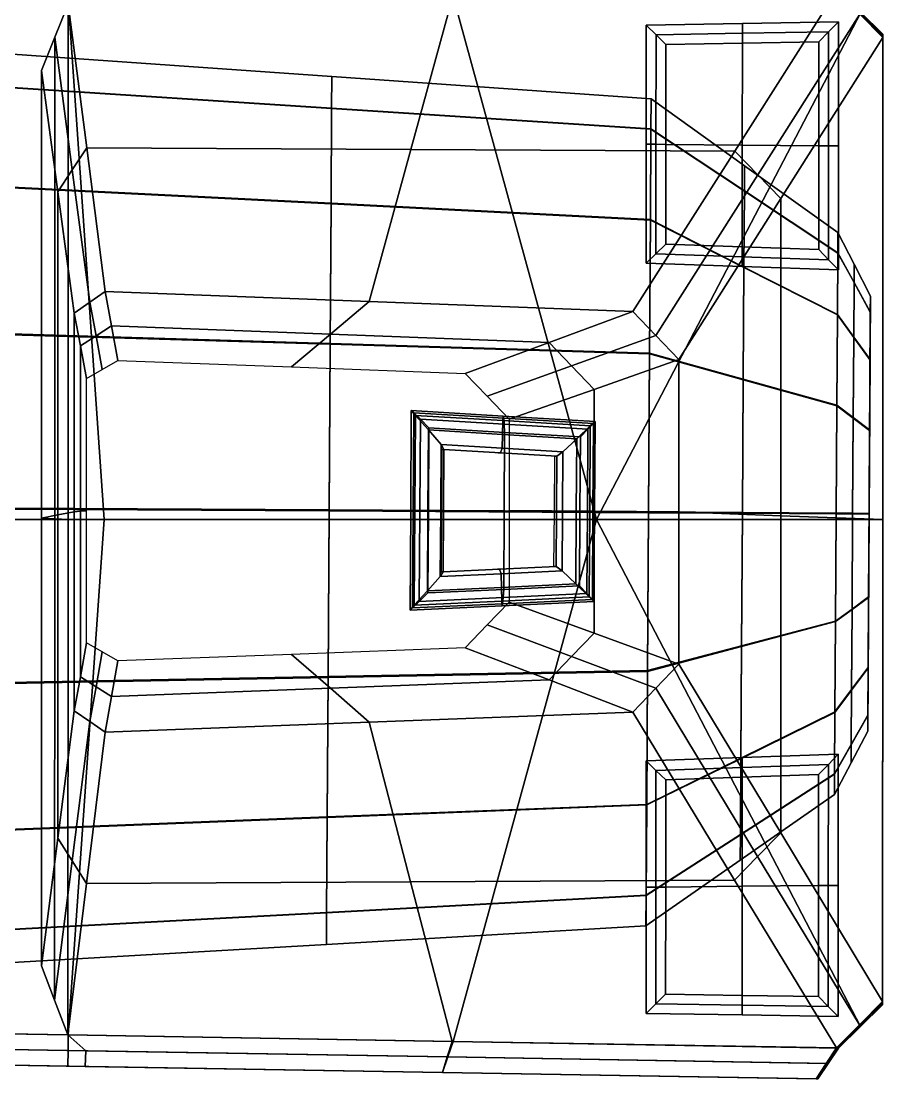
# Model space of a CAD drawing. Extents: x -0.302 to 0.255, y -0.468 to 0.472.
# Drawn here: x -0.0217 to 0.2547, y -0.1819 to 0.1575 of the extents above; entities that cross this region are included whole.
import ezdxf

# ---------------------------------------------------------------- set-up
doc = ezdxf.new("R2010")
doc.units = 0

msp = doc.modelspace()

# ---------------------------------------------------------------- linework, layer by layer
for points in [[(0.10324, 0.11627, 0.15676), (0.20718, 0.11571, 0.15676), (0.23988, 0.16715, 0.12837), (0.11661, 0.16505, 0.12837)], [(0.16283, -0.00242, 0.02229), (0.11698, 0.16506, 0.02229), (0.24063, 0.16717, 0.02229), (0.24766, 0.16025, 0.02229)], [(0.21458, 0.10812, 0.15676), (0.24729, 0.15968, 0.12837), (0.23988, 0.16715, 0.12837), (0.20718, 0.11571, 0.15676)], [(-0.12976, -0.00243, 0.02229), (-0.12971, 0.16085, 0.02229), (-0.00652, 0.16295, 0.02229), (0.00491, -0.00243, 0.02229)], [(-0.10594, -0.00243, 0.11357), (-0.00671, -0.00243, 0.12837), (-0.00667, 0.16295, 0.12837), (-0.10589, 0.16125, 0.11357)], [(-0.01097, -0.00219, 0.13241), (-0.01093, 0.15231, 0.13241), (-0.00667, 0.16295, 0.12837), (-0.00671, -0.00243, 0.12837)], [(-0.00533, 0.10978, 0.15905), (-0.0007, 0.11682, 0.15676), (-0.00667, 0.16295, 0.12837), (-0.01093, 0.15231, 0.13241)], [(0.10324, 0.11627, 0.15676), (0.11661, 0.16505, 0.12837), (-0.00667, 0.16295, 0.12837), (-0.0007, 0.11682, 0.15676)], [(0.16283, -0.00242, 0.02229), (0.00491, -0.00243, 0.02229), (-0.00652, 0.16295, 0.02229), (0.11698, 0.16506, 0.02229)], [(0.16283, -0.00242, 0.02229), (0.24766, 0.16025, 0.02229), (0.2547, 0.15333, 0.02229), (0.25464, -0.00242, 0.02229)], [(0.21458, 0.10812, 0.15676), (0.22198, 0.10054, 0.15676), (0.2547, 0.15221, 0.12837), (0.24729, 0.15968, 0.12837)], [(0.24748, 0.15997, 0.07533), (0.24729, 0.15968, 0.12837), (0.2547, 0.15221, 0.12837), (0.2547, 0.15277, 0.07533)], [(0.24748, 0.15997, 0.07533), (0.2547, 0.15277, 0.07533), (0.2547, 0.15333, 0.02229), (0.24766, 0.16025, 0.02229)], [(0.17877, 0.11799, 0.01452), (0.17877, 0.11799, 0.02275), (0.1788, 0.15619, 0.02275), (0.1788, 0.15619, 0.01452)], [(0.17877, 0.11799, 0.01452), (0.1788, 0.15619, 0.01452), (0.1788, 0.15619, 0.0063), (0.17877, 0.11799, 0.0063)], [(0.18192, 0.11796, 0.00315), (0.17877, 0.11799, 0.0063), (0.1788, 0.15619, 0.0063), (0.18194, 0.15309, 0.00315)], [(0.20962, 0.15671, 0.01452), (0.1788, 0.15619, 0.01452), (0.1788, 0.15619, 0.02275), (0.20962, 0.15671, 0.02275)], [(0.20962, 0.15671, 0.01452), (0.20962, 0.15671, 0.0063), (0.1788, 0.15619, 0.0063), (0.1788, 0.15619, 0.01452)], [(0.20962, 0.15356, 0.00315), (0.18194, 0.15309, 0.00315), (0.1788, 0.15619, 0.0063), (0.20962, 0.15671, 0.0063)], [(0.20962, 0.15671, 0.01452), (0.20962, 0.15671, 0.02275), (0.24045, 0.15723, 0.02275), (0.24045, 0.15723, 0.01452)], [(0.20962, 0.15671, 0.01452), (0.24045, 0.15723, 0.01452), (0.24045, 0.15723, 0.0063), (0.20962, 0.15671, 0.0063)], [(0.20962, 0.15356, 0.00315), (0.20962, 0.15671, 0.0063), (0.24045, 0.15723, 0.0063), (0.2373, 0.15403, 0.00315)], [(0.23729, 0.11747, 0.00315), (0.2373, 0.15403, 0.00315), (0.24045, 0.15723, 0.0063), (0.24044, 0.11744, 0.0063)], [(0.24044, 0.11744, 0.01452), (0.24045, 0.15723, 0.01452), (0.24045, 0.15723, 0.02275), (0.24044, 0.11744, 0.02275)], [(0.24044, 0.11744, 0.01452), (0.24044, 0.11744, 0.0063), (0.24045, 0.15723, 0.0063), (0.24045, 0.15723, 0.01452)], [(0.18192, 0.11796, 0.00315), (0.18194, 0.15309, 0.00315), (0.18509, 0.14999, 0), (0.18507, 0.11793, 0)], [(0.20962, 0.15356, 0.00315), (0.20962, 0.15041, 0), (0.18509, 0.14999, 0), (0.18194, 0.15309, 0.00315)], [(0.20962, 0.15356, 0.00315), (0.2373, 0.15403, 0.00315), (0.23415, 0.15082, 0), (0.20962, 0.15041, 0)], [(0.23729, 0.11747, 0.00315), (0.23414, 0.1175, 0), (0.23415, 0.15082, 0), (0.2373, 0.15403, 0.00315)], [(0.25464, -0.00242, 0.07533), (0.25464, -0.00242, 0.02229), (0.2547, 0.15333, 0.02229), (0.2547, 0.15277, 0.07533)], [(0.25464, -0.00242, 0.07533), (0.2547, 0.15277, 0.07533), (0.2547, 0.15221, 0.12837), (0.25464, -0.00241, 0.12837)], [(-0.01097, -0.00219, 0.13241), (-0.01522, -0.00195, 0.13644), (-0.01519, 0.14167, 0.13644), (-0.01093, 0.15231, 0.13241)], [(-0.00533, 0.10978, 0.15905), (-0.01093, 0.15231, 0.13241), (-0.01519, 0.14167, 0.13644), (-0.00995, 0.10274, 0.16134)], [(0.2096, 0.11772, 0), (0.18507, 0.11793, 0), (0.18509, 0.14999, 0), (0.20962, 0.15041, 0)], [(0.2096, 0.11772, 0), (0.20962, 0.15041, 0), (0.23415, 0.15082, 0), (0.23414, 0.1175, 0)], [(0.22195, -0.00121, 0.15676), (0.25464, -0.00241, 0.12837), (0.2547, 0.15221, 0.12837), (0.22198, 0.10054, 0.15676)], [(0.07793, 0.13968, 0.70363), (0.07787, 0.12943, 0.6502), (-0.02455, 0.13609, 0.64768), (-0.02449, 0.14683, 0.70363)], [(0.07793, 0.13968, 0.70363), (-0.02449, 0.14683, 0.70363), (-0.02455, 0.13621, 0.75959), (0.07787, 0.12954, 0.75708)], [(-0.00997, -0.00097, 0.16134), (-0.00995, 0.10274, 0.16134), (-0.01519, 0.14167, 0.13644), (-0.01522, -0.00195, 0.13644)], [(0.07793, 0.13968, 0.70363), (0.07787, 0.12954, 0.75708), (0.18029, 0.12287, 0.75457), (0.18035, 0.13253, 0.70364)], [(0.07793, 0.13968, 0.70363), (0.18035, 0.13253, 0.70364), (0.18029, 0.12276, 0.65273), (0.07787, 0.12943, 0.6502)], [(0.07768, 0.09901, 0.80211), (0.07787, 0.12954, 0.75708), (-0.02455, 0.13621, 0.75959), (-0.02475, 0.10424, 0.80674)], [(0.07768, 0.0988, 0.60524), (-0.02475, 0.10402, 0.6006), (-0.02455, 0.13609, 0.64768), (0.07787, 0.12943, 0.6502)], [(0.21032, 0.11109, 0.70366), (0.21027, 0.10289, 0.6609), (0.18029, 0.12276, 0.65273), (0.18035, 0.13253, 0.70364)], [(0.21032, 0.11109, 0.70366), (0.18035, 0.13253, 0.70364), (0.18029, 0.12287, 0.75457), (0.21027, 0.10298, 0.74644)], [(0.07768, 0.09901, 0.80211), (0.18011, 0.09377, 0.79748), (0.18029, 0.12287, 0.75457), (0.07787, 0.12954, 0.75708)], [(0.07768, 0.0988, 0.60524), (0.07787, 0.12943, 0.6502), (0.18029, 0.12276, 0.65273), (0.18011, 0.09357, 0.60988)], [(0.21012, 0.07855, 0.78247), (0.21027, 0.10298, 0.74644), (0.18029, 0.12287, 0.75457), (0.18011, 0.09377, 0.79748)], [(0.21012, 0.07838, 0.62492), (0.18011, 0.09357, 0.60988), (0.18029, 0.12276, 0.65273), (0.21027, 0.10289, 0.6609)], [(-0.00533, 0.10978, 0.15905), (0.00027, 0.06725, 0.18569), (0.00526, 0.0707, 0.18514), (-0.0007, 0.11682, 0.15676)], [(0.10324, 0.11627, 0.15676), (-0.0007, 0.11682, 0.15676), (0.00526, 0.0707, 0.18514), (0.08987, 0.06748, 0.18514)], [(0.10324, 0.11627, 0.15676), (0.08987, 0.06748, 0.18514), (0.17448, 0.06427, 0.18514), (0.20718, 0.11571, 0.15676)], [(0.21458, 0.10812, 0.15676), (0.20718, 0.11571, 0.15676), (0.17448, 0.06427, 0.18514), (0.18187, 0.05656, 0.18514)], [(0.17877, 0.11799, 0.01452), (0.17874, 0.07979, 0.01452), (0.17874, 0.07979, 0.02275), (0.17877, 0.11799, 0.02275)], [(0.17877, 0.11799, 0.01452), (0.17877, 0.11799, 0.0063), (0.17874, 0.07979, 0.0063), (0.17874, 0.07979, 0.01452)], [(0.18192, 0.11796, 0.00315), (0.18189, 0.08283, 0.00315), (0.17874, 0.07979, 0.0063), (0.17877, 0.11799, 0.0063)], [(0.18192, 0.11796, 0.00315), (0.18507, 0.11793, 0), (0.18504, 0.08587, 0), (0.18189, 0.08283, 0.00315)], [(0.2096, 0.11772, 0), (0.20958, 0.08503, 0), (0.18504, 0.08587, 0), (0.18507, 0.11793, 0)], [(0.2096, 0.11772, 0), (0.23414, 0.1175, 0), (0.23412, 0.08418, 0), (0.20958, 0.08503, 0)], [(0.23729, 0.11747, 0.00315), (0.23727, 0.08092, 0.00315), (0.23412, 0.08418, 0), (0.23414, 0.1175, 0)], [(0.23729, 0.11747, 0.00315), (0.24044, 0.11744, 0.0063), (0.24042, 0.07766, 0.0063), (0.23727, 0.08092, 0.00315)], [(0.24044, 0.11744, 0.01452), (0.24044, 0.11744, 0.02275), (0.24042, 0.07766, 0.02275), (0.24042, 0.07766, 0.01452)], [(0.24044, 0.11744, 0.01452), (0.24042, 0.07766, 0.01452), (0.24042, 0.07766, 0.0063), (0.24044, 0.11744, 0.0063)], [(-0.00533, 0.10978, 0.15905), (-0.00995, 0.10274, 0.16134), (-0.00472, 0.0638, 0.18624), (0.00027, 0.06725, 0.18569)], [(0.21032, 0.11109, 0.70366), (0.21027, 0.10298, 0.74644), (0.24025, 0.0831, 0.7383), (0.24029, 0.08966, 0.70368)], [(0.21032, 0.11109, 0.70366), (0.24029, 0.08966, 0.70368), (0.24025, 0.08302, 0.66908), (0.21027, 0.10289, 0.6609)], [(0.21458, 0.10812, 0.15676), (0.18187, 0.05656, 0.18514), (0.18927, 0.04886, 0.18514), (0.22198, 0.10054, 0.15676)], [(0.07768, 0.0988, 0.60524), (0.0774, 0.05377, 0.57471), (-0.02505, 0.05687, 0.56863), (-0.02475, 0.10402, 0.6006)], [(0.07768, 0.09901, 0.80211), (-0.02475, 0.10424, 0.80674), (-0.02504, 0.05716, 0.83882), (0.0774, 0.05405, 0.83274)], [(-0.00997, -0.00097, 0.16134), (-0.00472, 0.00001, 0.18624), (-0.00472, 0.0638, 0.18624), (-0.00995, 0.10274, 0.16134)], [(0.21012, 0.07855, 0.78247), (0.24012, 0.06332, 0.76747), (0.24025, 0.0831, 0.7383), (0.21027, 0.10298, 0.74644)], [(0.21012, 0.07838, 0.62492), (0.21027, 0.10289, 0.6609), (0.24025, 0.08302, 0.66908), (0.24012, 0.06319, 0.63996)], [(0.07768, 0.09901, 0.80211), (0.0774, 0.05405, 0.83274), (0.17985, 0.05093, 0.82666), (0.18011, 0.09377, 0.79748)], [(0.07768, 0.0988, 0.60524), (0.18011, 0.09357, 0.60988), (0.17984, 0.05067, 0.58079), (0.0774, 0.05377, 0.57471)], [(0.22195, -0.00121, 0.15676), (0.22198, 0.10054, 0.15676), (0.18927, 0.04886, 0.18514), (0.18927, 0, 0.18514)], [(0.21012, 0.07838, 0.62492), (0.20989, 0.04235, 0.60049), (0.17984, 0.05067, 0.58079), (0.18011, 0.09357, 0.60988)], [(0.21012, 0.07855, 0.78247), (0.18011, 0.09377, 0.79748), (0.17985, 0.05093, 0.82666), (0.20989, 0.04257, 0.80698)], [(0.2455, 0.07945, 0.7037), (0.24546, 0.07356, 0.673), (0.24025, 0.08302, 0.66908), (0.24029, 0.08966, 0.70368)], [(0.2455, 0.07945, 0.7037), (0.24029, 0.08966, 0.70368), (0.24025, 0.0831, 0.7383), (0.24546, 0.07363, 0.73441)], [(0.20958, 0.08187, 0.00315), (0.18189, 0.08283, 0.00315), (0.18504, 0.08587, 0), (0.20958, 0.08503, 0)], [(0.20958, 0.08187, 0.00315), (0.20958, 0.08503, 0), (0.23412, 0.08418, 0), (0.23727, 0.08092, 0.00315)], [(0.20958, 0.08187, 0.00315), (0.20958, 0.07872, 0.0063), (0.17874, 0.07979, 0.0063), (0.18189, 0.08283, 0.00315)], [(0.20958, 0.08187, 0.00315), (0.23727, 0.08092, 0.00315), (0.24042, 0.07766, 0.0063), (0.20958, 0.07872, 0.0063)], [(0.24535, 0.05609, 0.76028), (0.24546, 0.07363, 0.73441), (0.24025, 0.0831, 0.7383), (0.24012, 0.06332, 0.76747)], [(0.24535, 0.05596, 0.64716), (0.24012, 0.06319, 0.63996), (0.24025, 0.08302, 0.66908), (0.24546, 0.07356, 0.673)], [(0.20958, 0.07872, 0.01452), (0.20958, 0.07872, 0.02275), (0.17874, 0.07979, 0.02275), (0.17874, 0.07979, 0.01452)], [(0.20958, 0.07872, 0.01452), (0.17874, 0.07979, 0.01452), (0.17874, 0.07979, 0.0063), (0.20958, 0.07872, 0.0063)], [(0.20958, 0.07872, 0.01452), (0.24042, 0.07766, 0.01452), (0.24042, 0.07766, 0.02275), (0.20958, 0.07872, 0.02275)], [(0.20958, 0.07872, 0.01452), (0.20958, 0.07872, 0.0063), (0.24042, 0.07766, 0.0063), (0.24042, 0.07766, 0.01452)], [(0.21012, 0.07855, 0.78247), (0.20989, 0.04257, 0.80698), (0.23994, 0.0342, 0.7873), (0.24012, 0.06332, 0.76747)], [(0.21012, 0.07838, 0.62492), (0.24012, 0.06319, 0.63996), (0.23994, 0.03402, 0.62018), (0.20989, 0.04235, 0.60049)], [(0.2455, 0.07945, 0.7037), (0.24546, 0.07363, 0.73441), (0.25068, 0.06416, 0.73051), (0.25071, 0.06924, 0.70371)], [(0.2455, 0.07945, 0.7037), (0.25071, 0.06924, 0.70371), (0.25068, 0.0641, 0.67692), (0.24546, 0.07356, 0.673)], [(0.24535, 0.05609, 0.76028), (0.25058, 0.04885, 0.75309), (0.25068, 0.06416, 0.73051), (0.24546, 0.07363, 0.73441)], [(0.24535, 0.05596, 0.64716), (0.24546, 0.07356, 0.673), (0.25068, 0.0641, 0.67692), (0.25058, 0.04874, 0.65437)], [(0.00228, 0.05649, 0.3903), (0.00729, 0.05966, 0.39154), (0.00526, 0.0707, 0.18514), (0.00027, 0.06725, 0.18569)], [(0.07745, 0.057, 0.39339), (0.08987, 0.06748, 0.18514), (0.00526, 0.0707, 0.18514), (0.00729, 0.05966, 0.39154)], [(0.25049, 0.0343, 0.66884), (0.25071, 0.06924, 0.70371), (0.25068, 0.06416, 0.73051), (0.25039, 0.01836, 0.68481)], [(0.25049, 0.0343, 0.66884), (0.25058, 0.04874, 0.65437), (0.25068, 0.0641, 0.67692), (0.25071, 0.06924, 0.70371)], [(0.00228, 0.05649, 0.3903), (0.00027, 0.06725, 0.18569), (-0.00472, 0.0638, 0.18624), (-0.00273, 0.05332, 0.38907)], [(0.07745, 0.057, 0.39339), (0.14761, 0.05435, 0.39524), (0.17448, 0.06427, 0.18514), (0.08987, 0.06748, 0.18514)], [(-0.00273, 0.00021, 0.3891), (-0.00273, 0.05332, 0.38907), (-0.00472, 0.0638, 0.18624), (-0.00472, 0.00001, 0.18624)], [(0.15482, 0.04683, 0.39548), (0.18187, 0.05656, 0.18514), (0.17448, 0.06427, 0.18514), (0.14761, 0.05435, 0.39524)], [(0.24535, 0.05609, 0.76028), (0.24012, 0.06332, 0.76747), (0.23994, 0.0342, 0.7873), (0.24519, 0.03025, 0.77787)], [(0.24535, 0.05596, 0.64716), (0.24519, 0.03009, 0.62962), (0.23994, 0.03402, 0.62018), (0.24012, 0.06319, 0.63996)], [(0.25028, -0.00056, 0.70378), (0.25039, 0.01836, 0.68481), (0.25068, 0.06416, 0.73051), (0.25058, 0.04885, 0.75309)], [(0.00228, 0.05649, 0.3903), (0.00429, 0.04573, 0.59492), (0.00932, 0.04862, 0.59793), (0.00729, 0.05966, 0.39154)], [(0.07745, 0.057, 0.39339), (0.00729, 0.05966, 0.39154), (0.00932, 0.04862, 0.59793), (0.06503, 0.04652, 0.60164)], [(0.07707, 0.00062, 0.84299), (0.0774, 0.05405, 0.83274), (-0.02504, 0.05716, 0.83882), (-0.02539, 0.00122, 0.84955)], [(0.07707, 0.00032, 0.56457), (-0.02539, 0.00091, 0.55801), (-0.02505, 0.05687, 0.56863), (0.0774, 0.05377, 0.57471)], [(0.00228, 0.05649, 0.3903), (-0.00273, 0.05332, 0.38907), (-0.00074, 0.04284, 0.59191), (0.00429, 0.04573, 0.59492)], [(0.07745, 0.057, 0.39339), (0.06503, 0.04652, 0.60164), (0.12074, 0.04442, 0.60534), (0.14761, 0.05435, 0.39524)], [(0.15482, 0.04683, 0.39548), (0.14761, 0.05435, 0.39524), (0.12074, 0.04442, 0.60534), (0.12778, 0.03709, 0.60582)], [(0.15482, 0.04683, 0.39548), (0.16204, 0.03931, 0.39572), (0.18927, 0.04886, 0.18514), (0.18187, 0.05656, 0.18514)], [(0.24535, 0.05609, 0.76028), (0.24519, 0.03025, 0.77787), (0.25044, 0.0263, 0.76844), (0.25058, 0.04885, 0.75309)], [(0.24535, 0.05596, 0.64716), (0.25058, 0.04874, 0.65437), (0.25044, 0.02616, 0.63906), (0.24519, 0.03009, 0.62962)], [(-0.00273, 0.00021, 0.3891), (-0.00074, 0.0004, 0.59195), (-0.00074, 0.04284, 0.59191), (-0.00273, 0.05332, 0.38907)], [(0.07707, 0.00062, 0.84299), (0.17953, 0.00002, 0.83643), (0.17985, 0.05093, 0.82666), (0.0774, 0.05405, 0.83274)], [(0.07707, 0.00032, 0.56457), (0.0774, 0.05377, 0.57471), (0.17984, 0.05067, 0.58079), (0.17953, -0.00027, 0.57113)], [(0.20963, -0.00019, 0.81519), (0.20989, 0.04257, 0.80698), (0.17985, 0.05093, 0.82666), (0.17953, 0.00002, 0.83643)], [(0.16204, 0.00021, 0.39573), (0.18927, 0, 0.18514), (0.18927, 0.04886, 0.18514), (0.16204, 0.03931, 0.39572)], [(0.20963, -0.00043, 0.59238), (0.17953, -0.00027, 0.57113), (0.17984, 0.05067, 0.58079), (0.20989, 0.04235, 0.60049)], [(0.25028, -0.00056, 0.70378), (0.25058, 0.04885, 0.75309), (0.25044, 0.0263, 0.76844), (0.25016, -0.01949, 0.72275)], [(0.25049, 0.0343, 0.66884), (0.25028, -0.00064, 0.63398), (0.25044, 0.02616, 0.63906), (0.25058, 0.04874, 0.65437)], [(0.15482, 0.04683, 0.39548), (0.12778, 0.03709, 0.60582), (0.13481, 0.02976, 0.60629), (0.16204, 0.03931, 0.39572)], [(0.20963, -0.00019, 0.81519), (0.23973, -0.0004, 0.79394), (0.23994, 0.0342, 0.7873), (0.20989, 0.04257, 0.80698)], [(0.20963, -0.00043, 0.59238), (0.20989, 0.04235, 0.60049), (0.23994, 0.03402, 0.62018), (0.23973, -0.00059, 0.61362)], [(0.16204, 0.00021, 0.39573), (0.16204, 0.03931, 0.39572), (0.13481, 0.02976, 0.60629), (0.13481, 0.00041, 0.60633)], [(0.245, -0.00044, 0.78376), (0.24519, 0.03025, 0.77787), (0.23994, 0.0342, 0.7873), (0.23973, -0.0004, 0.79394)], [(0.245, -0.00062, 0.6238), (0.23973, -0.00059, 0.61362), (0.23994, 0.03402, 0.62018), (0.24519, 0.03009, 0.62962)], [(0.25049, 0.0343, 0.66884), (0.25039, 0.01836, 0.68481), (0.25011, -0.02743, 0.63912), (0.25028, -0.00064, 0.63398)], [(0.10322, 0.00051, 0.85416), (0.10403, 0.00051, 0.8565), (0.10422, 0.03183, 0.85647), (0.10342, 0.03252, 0.85413)], [(0.10322, 0.00051, 0.85416), (0.10342, 0.03252, 0.85413), (0.10472, 0.03096, 0.8523), (0.10453, 0.0005, 0.85233)], [(0.1329, 0.03075, 0.85217), (0.13278, 0.02928, 0.85044), (0.10472, 0.03096, 0.8523), (0.10342, 0.03252, 0.85413)], [(0.1329, 0.03075, 0.85217), (0.10342, 0.03252, 0.85413), (0.10422, 0.03183, 0.85647), (0.13306, 0.0301, 0.85455)], [(0.10615, 0.0005, 0.8589), (0.10633, 0.02975, 0.85887), (0.10422, 0.03183, 0.85647), (0.10403, 0.00051, 0.8565)], [(0.13321, 0.02814, 0.85708), (0.13306, 0.0301, 0.85455), (0.10422, 0.03183, 0.85647), (0.10633, 0.02975, 0.85887)], [(0.10876, 0.00048, 0.85147), (0.10453, 0.0005, 0.85233), (0.10472, 0.03096, 0.8523), (0.10892, 0.0263, 0.85145)], [(0.13271, 0.02487, 0.84986), (0.10892, 0.0263, 0.85145), (0.10472, 0.03096, 0.8523), (0.13278, 0.02928, 0.85044)], [(0.1329, 0.03075, 0.85217), (0.16238, 0.02898, 0.85021), (0.16084, 0.02759, 0.84857), (0.13278, 0.02928, 0.85044)], [(0.1329, 0.03075, 0.85217), (0.13306, 0.0301, 0.85455), (0.16189, 0.02836, 0.85264), (0.16238, 0.02898, 0.85021)], [(0.10615, 0.0005, 0.8589), (0.10893, 0.00048, 0.86133), (0.10909, 0.02698, 0.86131), (0.10633, 0.02975, 0.85887)], [(0.13321, 0.02814, 0.85708), (0.10633, 0.02975, 0.85887), (0.10909, 0.02698, 0.86131), (0.13337, 0.02553, 0.85969)], [(0.13271, 0.02487, 0.84986), (0.13278, 0.02928, 0.85044), (0.16084, 0.02759, 0.84857), (0.1565, 0.02344, 0.84828)], [(0.13321, 0.02814, 0.85708), (0.16009, 0.02652, 0.8553), (0.16189, 0.02836, 0.85264), (0.13306, 0.0301, 0.85455)], [(0.13321, 0.02814, 0.85708), (0.13337, 0.02553, 0.85969), (0.15765, 0.02407, 0.85808), (0.16009, 0.02652, 0.8553)], [(0.15636, 0.00018, 0.84831), (0.1565, 0.02344, 0.84828), (0.16084, 0.02759, 0.84857), (0.16067, 0.00015, 0.8486)], [(0.15993, 0.00016, 0.85533), (0.16171, 0.00015, 0.85267), (0.16189, 0.02836, 0.85264), (0.16009, 0.02652, 0.8553)], [(0.16221, 0.00014, 0.85024), (0.16067, 0.00015, 0.8486), (0.16084, 0.02759, 0.84857), (0.16238, 0.02898, 0.85021)], [(0.16221, 0.00014, 0.85024), (0.16238, 0.02898, 0.85021), (0.16189, 0.02836, 0.85264), (0.16171, 0.00015, 0.85267)], [(0.245, -0.00044, 0.78376), (0.25028, -0.00049, 0.77358), (0.25044, 0.0263, 0.76844), (0.24519, 0.03025, 0.77787)], [(0.245, -0.00062, 0.6238), (0.24519, 0.03009, 0.62962), (0.25044, 0.02616, 0.63906), (0.25028, -0.00064, 0.63398)], [(0.10876, 0.00048, 0.85147), (0.10892, 0.0263, 0.85145), (0.113, 0.02164, 0.84926), (0.11287, 0.00045, 0.84929)], [(0.13271, 0.02487, 0.84986), (0.13252, 0.02047, 0.84797), (0.113, 0.02164, 0.84926), (0.10892, 0.0263, 0.85145)], [(0.13321, 0.00033, 0.85972), (0.13337, 0.02553, 0.85969), (0.10909, 0.02698, 0.86131), (0.10893, 0.00048, 0.86133)], [(0.13271, 0.02487, 0.84986), (0.1565, 0.02344, 0.84828), (0.15203, 0.01929, 0.84667), (0.13252, 0.02047, 0.84797)], [(0.13321, 0.00033, 0.85972), (0.1575, 0.00018, 0.8581), (0.15765, 0.02407, 0.85808), (0.13337, 0.02553, 0.85969)], [(0.15993, 0.00016, 0.85533), (0.16009, 0.02652, 0.8553), (0.15765, 0.02407, 0.85808), (0.1575, 0.00018, 0.8581)], [(0.25006, -0.03543, 0.73872), (0.25016, -0.01949, 0.72275), (0.25044, 0.0263, 0.76844), (0.25028, -0.00049, 0.77358)], [(0.11378, 0.00044, 0.84348), (0.11287, 0.00045, 0.84929), (0.113, 0.02164, 0.84926), (0.11391, 0.02008, 0.84346)], [(0.132, 0.019, 0.84226), (0.11391, 0.02008, 0.84346), (0.113, 0.02164, 0.84926), (0.13252, 0.02047, 0.84797)], [(0.132, 0.019, 0.84226), (0.13252, 0.02047, 0.84797), (0.15203, 0.01929, 0.84667), (0.1501, 0.01791, 0.84106)], [(0.15636, 0.00018, 0.84831), (0.15192, 0.0002, 0.84669), (0.15203, 0.01929, 0.84667), (0.1565, 0.02344, 0.84828)], [(0.11378, 0.00044, 0.84348), (0.11391, 0.02008, 0.84346), (0.11323, 0.02008, 0.83585), (0.11311, 0.00044, 0.83587)], [(0.132, 0.019, 0.84226), (0.13133, 0.01899, 0.83465), (0.11323, 0.02008, 0.83585), (0.11391, 0.02008, 0.84346)], [(0.132, 0.019, 0.84226), (0.1501, 0.01791, 0.84106), (0.14942, 0.01791, 0.83345), (0.13133, 0.01899, 0.83465)], [(0.14999, 0.00021, 0.84108), (0.14931, 0.00021, 0.83347), (0.14942, 0.01791, 0.83345), (0.1501, 0.01791, 0.84106)], [(0.14999, 0.00021, 0.84108), (0.1501, 0.01791, 0.84106), (0.15203, 0.01929, 0.84667), (0.15192, 0.0002, 0.84669)], [(0.25028, -0.00056, 0.70378), (0.24997, -0.04997, 0.65448), (0.25011, -0.02743, 0.63912), (0.25039, 0.01836, 0.68481)], [(0.07707, 0.00062, 0.84299), (-0.02539, 0.00122, 0.84955), (-0.02574, -0.05475, 0.83894), (0.07674, -0.05283, 0.83286)], [(0.07707, 0.00032, 0.56457), (0.07674, -0.05311, 0.57482), (-0.02574, -0.05504, 0.56875), (-0.02539, 0.00091, 0.55801)], [(-0.00997, -0.00097, 0.16134), (-0.00999, -0.10467, 0.16134), (-0.00472, -0.06377, 0.18624), (-0.00472, 0.00001, 0.18624)], [(-0.00273, 0.00021, 0.3891), (-0.00472, 0.00001, 0.18624), (-0.00472, -0.06377, 0.18624), (-0.00273, -0.05291, 0.38912)], [(-0.00273, 0.00021, 0.3891), (-0.00273, -0.05291, 0.38912), (-0.00074, -0.04205, 0.592), (-0.00074, 0.0004, 0.59195)], [(0.07707, 0.00062, 0.84299), (0.07674, -0.05283, 0.83286), (0.17921, -0.05091, 0.82677), (0.17953, 0.00002, 0.83643)], [(0.07707, 0.00032, 0.56457), (0.17953, -0.00027, 0.57113), (0.17921, -0.05118, 0.5809), (0.07674, -0.05311, 0.57482)], [(0.10322, 0.00051, 0.85416), (0.10453, 0.0005, 0.85233), (0.10434, -0.02996, 0.85237), (0.10302, -0.03149, 0.8542)], [(0.10322, 0.00051, 0.85416), (0.10302, -0.03149, 0.8542), (0.10384, -0.03081, 0.85654), (0.10403, 0.00051, 0.8565)], [(0.10615, 0.0005, 0.8589), (0.10403, 0.00051, 0.8565), (0.10384, -0.03081, 0.85654), (0.10597, -0.02875, 0.85893)], [(0.10876, 0.00048, 0.85147), (0.1086, -0.02535, 0.8515), (0.10434, -0.02996, 0.85237), (0.10453, 0.0005, 0.85233)], [(0.10615, 0.0005, 0.8589), (0.10597, -0.02875, 0.85893), (0.10876, -0.02601, 0.86136), (0.10893, 0.00048, 0.86133)], [(0.10876, 0.00048, 0.85147), (0.11287, 0.00045, 0.84929), (0.11273, -0.02074, 0.84931), (0.1086, -0.02535, 0.8515)], [(0.13321, 0.00033, 0.85972), (0.10893, 0.00048, 0.86133), (0.10876, -0.02601, 0.86136), (0.13306, -0.02486, 0.85975)], [(0.11378, 0.00044, 0.84348), (0.11366, -0.01921, 0.84351), (0.11273, -0.02074, 0.84931), (0.11287, 0.00045, 0.84929)], [(0.11378, 0.00044, 0.84348), (0.11311, 0.00044, 0.83587), (0.11299, -0.01921, 0.8359), (0.11366, -0.01921, 0.84351)], [(0.13321, 0.00033, 0.85972), (0.13306, -0.02486, 0.85975), (0.15735, -0.02371, 0.85813), (0.1575, 0.00018, 0.8581)], [(0.16204, 0.00021, 0.39573), (0.13481, 0.00041, 0.60633), (0.13481, -0.02894, 0.60636), (0.16204, -0.0389, 0.39575)], [(0.14999, 0.00021, 0.84108), (0.14988, -0.01749, 0.8411), (0.1492, -0.01749, 0.83349), (0.14931, 0.00021, 0.83347)], [(0.14999, 0.00021, 0.84108), (0.15192, 0.0002, 0.84669), (0.1518, -0.01889, 0.84671), (0.14988, -0.01749, 0.8411)], [(0.15636, 0.00018, 0.84831), (0.15621, -0.02309, 0.84833), (0.1518, -0.01889, 0.84671), (0.15192, 0.0002, 0.84669)], [(0.15636, 0.00018, 0.84831), (0.16067, 0.00015, 0.8486), (0.1605, -0.02729, 0.84863), (0.15621, -0.02309, 0.84833)], [(0.15993, 0.00016, 0.85533), (0.1575, 0.00018, 0.8581), (0.15735, -0.02371, 0.85813), (0.15976, -0.0262, 0.85535)], [(0.15993, 0.00016, 0.85533), (0.15976, -0.0262, 0.85535), (0.16154, -0.02807, 0.8527), (0.16171, 0.00015, 0.85267)], [(0.16221, 0.00014, 0.85024), (0.16203, -0.02869, 0.85027), (0.1605, -0.02729, 0.84863), (0.16067, 0.00015, 0.8486)], [(0.16221, 0.00014, 0.85024), (0.16171, 0.00015, 0.85267), (0.16154, -0.02807, 0.8527), (0.16203, -0.02869, 0.85027)], [(0.16204, 0.00021, 0.39573), (0.16204, -0.0389, 0.39575), (0.18927, -0.04886, 0.18514), (0.18927, 0, 0.18514)], [(0.20963, -0.00019, 0.81519), (0.17953, 0.00002, 0.83643), (0.17921, -0.05091, 0.82677), (0.20936, -0.04297, 0.80708)], [(0.22195, -0.00121, 0.15676), (0.18927, 0, 0.18514), (0.18927, -0.04886, 0.18514), (0.22192, -0.10295, 0.15676)], [(-0.12976, -0.00243, 0.02229), (0.00491, -0.00243, 0.02229), (-0.00661, -0.1678, 0.02229), (-0.12981, -0.16571, 0.02229)], [(-0.10594, -0.00243, 0.11357), (-0.10599, -0.16611, 0.11357), (-0.00675, -0.1678, 0.12837), (-0.00671, -0.00243, 0.12837)], [(-0.00997, -0.00097, 0.16134), (-0.01522, -0.00195, 0.13644), (-0.01526, -0.14558, 0.13644), (-0.00999, -0.10467, 0.16134)], [(-0.01097, -0.00219, 0.13241), (-0.01101, -0.15669, 0.13241), (-0.01526, -0.14558, 0.13644), (-0.01522, -0.00195, 0.13644)], [(-0.01097, -0.00219, 0.13241), (-0.00671, -0.00243, 0.12837), (-0.00675, -0.1678, 0.12837), (-0.01101, -0.15669, 0.13241)], [(0.16283, -0.00242, 0.02229), (0.11688, -0.1699, 0.02229), (-0.00661, -0.1678, 0.02229), (0.00491, -0.00243, 0.02229)], [(0.16283, -0.00242, 0.02229), (0.24754, -0.16509, 0.02229), (0.2405, -0.172, 0.02229), (0.11688, -0.1699, 0.02229)], [(0.16283, -0.00242, 0.02229), (0.25464, -0.00242, 0.02229), (0.25458, -0.15817, 0.02229), (0.24754, -0.16509, 0.02229)], [(0.20963, -0.00043, 0.59238), (0.20936, -0.04319, 0.60058), (0.17921, -0.05118, 0.5809), (0.17953, -0.00027, 0.57113)], [(0.20963, -0.00019, 0.81519), (0.20936, -0.04297, 0.80708), (0.23951, -0.03502, 0.78738), (0.23973, -0.0004, 0.79394)], [(0.20963, -0.00043, 0.59238), (0.23973, -0.00059, 0.61362), (0.23951, -0.0352, 0.62026), (0.20936, -0.04319, 0.60058)], [(0.22195, -0.00121, 0.15676), (0.22192, -0.10295, 0.15676), (0.25458, -0.15704, 0.12837), (0.25464, -0.00241, 0.12837)], [(0.245, -0.00044, 0.78376), (0.23973, -0.0004, 0.79394), (0.23951, -0.03502, 0.78738), (0.24481, -0.03115, 0.77794)], [(0.245, -0.00062, 0.6238), (0.24481, -0.03131, 0.62969), (0.23951, -0.0352, 0.62026), (0.23973, -0.00059, 0.61362)], [(0.245, -0.00044, 0.78376), (0.24481, -0.03115, 0.77794), (0.25011, -0.02729, 0.7685), (0.25028, -0.00049, 0.77358)], [(0.245, -0.00062, 0.6238), (0.25028, -0.00064, 0.63398), (0.25011, -0.02743, 0.63912), (0.24481, -0.03131, 0.62969)], [(0.25028, -0.00056, 0.70378), (0.25016, -0.01949, 0.72275), (0.24987, -0.06528, 0.67706), (0.24997, -0.04997, 0.65448)], [(0.25006, -0.03543, 0.73872), (0.25028, -0.00049, 0.77358), (0.25011, -0.02729, 0.7685), (0.24997, -0.04987, 0.75319)], [(0.25464, -0.00242, 0.07533), (0.25464, -0.00241, 0.12837), (0.25458, -0.15704, 0.12837), (0.25458, -0.15761, 0.07533)], [(0.25464, -0.00242, 0.07533), (0.25458, -0.15761, 0.07533), (0.25458, -0.15817, 0.02229), (0.25464, -0.00242, 0.02229)], [(0.13241, -0.02422, 0.84992), (0.1086, -0.02535, 0.8515), (0.11273, -0.02074, 0.84931), (0.13227, -0.01981, 0.84801)], [(0.13177, -0.01835, 0.8423), (0.13227, -0.01981, 0.84801), (0.11273, -0.02074, 0.84931), (0.11366, -0.01921, 0.84351)], [(0.13177, -0.01835, 0.8423), (0.11366, -0.01921, 0.84351), (0.11299, -0.01921, 0.8359), (0.1311, -0.01835, 0.83469)], [(0.13177, -0.01835, 0.8423), (0.1311, -0.01835, 0.83469), (0.1492, -0.01749, 0.83349), (0.14988, -0.01749, 0.8411)], [(0.13177, -0.01835, 0.8423), (0.14988, -0.01749, 0.8411), (0.1518, -0.01889, 0.84671), (0.13227, -0.01981, 0.84801)], [(0.13241, -0.02422, 0.84992), (0.13227, -0.01981, 0.84801), (0.1518, -0.01889, 0.84671), (0.15621, -0.02309, 0.84833)], [(0.25006, -0.03543, 0.73872), (0.24984, -0.07036, 0.70386), (0.24987, -0.06528, 0.67706), (0.25016, -0.01949, 0.72275)], [(0.13241, -0.02422, 0.84992), (0.15621, -0.02309, 0.84833), (0.1605, -0.02729, 0.84863), (0.13242, -0.02863, 0.8505)], [(0.13287, -0.02748, 0.85714), (0.15976, -0.0262, 0.85535), (0.15735, -0.02371, 0.85813), (0.13306, -0.02486, 0.85975)], [(0.13241, -0.02422, 0.84992), (0.13242, -0.02863, 0.8505), (0.10434, -0.02996, 0.85237), (0.1086, -0.02535, 0.8515)], [(0.13287, -0.02748, 0.85714), (0.13306, -0.02486, 0.85975), (0.10876, -0.02601, 0.86136), (0.10597, -0.02875, 0.85893)], [(0.13287, -0.02748, 0.85714), (0.13269, -0.02944, 0.85462), (0.16154, -0.02807, 0.8527), (0.15976, -0.0262, 0.85535)], [(0.13252, -0.03009, 0.85223), (0.10302, -0.03149, 0.8542), (0.10434, -0.02996, 0.85237), (0.13242, -0.02863, 0.8505)], [(0.13252, -0.03009, 0.85223), (0.13269, -0.02944, 0.85462), (0.10384, -0.03081, 0.85654), (0.10302, -0.03149, 0.8542)], [(0.13287, -0.02748, 0.85714), (0.10597, -0.02875, 0.85893), (0.10384, -0.03081, 0.85654), (0.13269, -0.02944, 0.85462)], [(0.15483, -0.0464, 0.39552), (0.16204, -0.0389, 0.39575), (0.13481, -0.02894, 0.60636), (0.12778, -0.03625, 0.6059)], [(0.13252, -0.03009, 0.85223), (0.13242, -0.02863, 0.8505), (0.1605, -0.02729, 0.84863), (0.16203, -0.02869, 0.85027)], [(0.13252, -0.03009, 0.85223), (0.16203, -0.02869, 0.85027), (0.16154, -0.02807, 0.8527), (0.13269, -0.02944, 0.85462)], [(0.24465, -0.05702, 0.7604), (0.24997, -0.04987, 0.75319), (0.25011, -0.02729, 0.7685), (0.24481, -0.03115, 0.77794)], [(0.24465, -0.05715, 0.64729), (0.24481, -0.03131, 0.62969), (0.25011, -0.02743, 0.63912), (0.24997, -0.04997, 0.65448)], [(0.24465, -0.05702, 0.7604), (0.24481, -0.03115, 0.77794), (0.23951, -0.03502, 0.78738), (0.23933, -0.06418, 0.7676)], [(0.24465, -0.05715, 0.64729), (0.23933, -0.06432, 0.6401), (0.23951, -0.0352, 0.62026), (0.24481, -0.03131, 0.62969)], [(0.15483, -0.0464, 0.39552), (0.12778, -0.03625, 0.6059), (0.12074, -0.04357, 0.60544), (0.14763, -0.05391, 0.39529)], [(0.20914, -0.079, 0.78264), (0.23933, -0.06418, 0.7676), (0.23951, -0.03502, 0.78738), (0.20936, -0.04297, 0.80708)], [(0.20914, -0.07917, 0.62509), (0.20936, -0.04319, 0.60058), (0.23951, -0.0352, 0.62026), (0.23933, -0.06432, 0.6401)], [(0.25006, -0.03543, 0.73872), (0.24997, -0.04987, 0.75319), (0.24987, -0.06522, 0.73065), (0.24984, -0.07036, 0.70386)], [(0.15483, -0.0464, 0.39552), (0.18189, -0.05656, 0.18514), (0.18927, -0.04886, 0.18514), (0.16204, -0.0389, 0.39575)], [(0.00228, -0.05609, 0.39035), (0.00429, -0.04493, 0.59501), (-0.00074, -0.04205, 0.592), (-0.00273, -0.05291, 0.38912)], [(0.07746, -0.05659, 0.39344), (0.14763, -0.05391, 0.39529), (0.12074, -0.04357, 0.60544), (0.06503, -0.04569, 0.60173)], [(0.20914, -0.079, 0.78264), (0.20936, -0.04297, 0.80708), (0.17921, -0.05091, 0.82677), (0.17895, -0.09382, 0.79768)], [(0.20914, -0.07917, 0.62509), (0.17895, -0.09402, 0.61008), (0.17921, -0.05118, 0.5809), (0.20936, -0.04319, 0.60058)], [(0.00228, -0.05609, 0.39035), (0.00729, -0.05926, 0.39159), (0.00932, -0.04782, 0.59803), (0.00429, -0.04493, 0.59501)], [(0.07746, -0.05659, 0.39344), (0.06503, -0.04569, 0.60173), (0.00932, -0.04782, 0.59803), (0.00729, -0.05926, 0.39159)], [(0.15483, -0.0464, 0.39552), (0.14763, -0.05391, 0.39529), (0.17451, -0.06425, 0.18514), (0.18189, -0.05656, 0.18514)], [(0.21453, -0.11054, 0.15676), (0.22192, -0.10295, 0.15676), (0.18927, -0.04886, 0.18514), (0.18189, -0.05656, 0.18514)], [(0.24465, -0.05702, 0.7604), (0.24454, -0.07462, 0.73457), (0.24987, -0.06522, 0.73065), (0.24997, -0.04987, 0.75319)], [(0.24465, -0.05715, 0.64729), (0.24997, -0.04997, 0.65448), (0.24987, -0.06528, 0.67706), (0.24454, -0.07469, 0.67316)], [(0.07646, -0.09786, 0.80232), (0.07674, -0.05283, 0.83286), (-0.02574, -0.05475, 0.83894), (-0.02603, -0.1019, 0.80697)], [(0.07646, -0.09807, 0.60545), (-0.02603, -0.10212, 0.60082), (-0.02574, -0.05504, 0.56875), (0.07674, -0.05311, 0.57482)], [(0.00228, -0.05609, 0.39035), (-0.00273, -0.05291, 0.38912), (-0.00472, -0.06377, 0.18624), (0.00027, -0.06724, 0.18569)], [(0.07646, -0.09786, 0.80232), (0.17895, -0.09382, 0.79768), (0.17921, -0.05091, 0.82677), (0.07674, -0.05283, 0.83286)], [(0.07646, -0.09807, 0.60545), (0.07674, -0.05311, 0.57482), (0.17921, -0.05118, 0.5809), (0.17895, -0.09402, 0.61008)], [(0.07746, -0.05659, 0.39344), (0.08989, -0.06748, 0.18514), (0.17451, -0.06425, 0.18514), (0.14763, -0.05391, 0.39529)], [(0.00228, -0.05609, 0.39035), (0.00027, -0.06724, 0.18569), (0.00526, -0.07071, 0.18514), (0.00729, -0.05926, 0.39159)], [(0.07746, -0.05659, 0.39344), (0.00729, -0.05926, 0.39159), (0.00526, -0.07071, 0.18514), (0.08989, -0.06748, 0.18514)], [(0.21453, -0.11054, 0.15676), (0.18189, -0.05656, 0.18514), (0.17451, -0.06425, 0.18514), (0.20715, -0.11812, 0.15676)], [(0.24465, -0.05702, 0.7604), (0.23933, -0.06418, 0.7676), (0.23921, -0.08402, 0.73848), (0.24454, -0.07462, 0.73457)], [(0.24465, -0.05715, 0.64729), (0.24454, -0.07469, 0.67316), (0.23921, -0.08409, 0.66926), (0.23933, -0.06432, 0.6401)], [(-0.00537, -0.11196, 0.15905), (0.00027, -0.06724, 0.18569), (-0.00472, -0.06377, 0.18624), (-0.00999, -0.10467, 0.16134)], [(0.1032, -0.11869, 0.15676), (0.20715, -0.11812, 0.15676), (0.17451, -0.06425, 0.18514), (0.08989, -0.06748, 0.18514)], [(0.20914, -0.079, 0.78264), (0.20899, -0.10351, 0.74666), (0.23921, -0.08402, 0.73848), (0.23933, -0.06418, 0.7676)], [(0.20914, -0.07917, 0.62509), (0.23933, -0.06432, 0.6401), (0.23921, -0.08409, 0.66926), (0.20899, -0.1036, 0.66113)], [(-0.00537, -0.11196, 0.15905), (-0.00074, -0.11926, 0.15676), (0.00526, -0.07071, 0.18514), (0.00027, -0.06724, 0.18569)], [(0.1032, -0.11869, 0.15676), (0.08989, -0.06748, 0.18514), (0.00526, -0.07071, 0.18514), (-0.00074, -0.11926, 0.15676)], [(0.2445, -0.08051, 0.70387), (0.24984, -0.07036, 0.70386), (0.24987, -0.06522, 0.73065), (0.24454, -0.07462, 0.73457)], [(0.2445, -0.08051, 0.70387), (0.24454, -0.07469, 0.67316), (0.24987, -0.06528, 0.67706), (0.24984, -0.07036, 0.70386)], [(0.2445, -0.08051, 0.70387), (0.24454, -0.07462, 0.73457), (0.23921, -0.08402, 0.73848), (0.23917, -0.09066, 0.70388)], [(0.20955, -0.07884, 0.01452), (0.20955, -0.07884, 0.02275), (0.24036, -0.07777, 0.02275), (0.24036, -0.07777, 0.01452)], [(0.20955, -0.07884, 0.01452), (0.24036, -0.07777, 0.01452), (0.24036, -0.07777, 0.0063), (0.20955, -0.07884, 0.0063)], [(0.20955, -0.08199, 0.00315), (0.20955, -0.07884, 0.0063), (0.24036, -0.07777, 0.0063), (0.23721, -0.08103, 0.00315)], [(0.23719, -0.11987, 0.00315), (0.23721, -0.08103, 0.00315), (0.24036, -0.07777, 0.0063), (0.24034, -0.11985, 0.0063)], [(0.2445, -0.08051, 0.70387), (0.23917, -0.09066, 0.70388), (0.23921, -0.08409, 0.66926), (0.24454, -0.07469, 0.67316)], [(0.24034, -0.11985, 0.01452), (0.24036, -0.07777, 0.01452), (0.24036, -0.07777, 0.02275), (0.24034, -0.11985, 0.02275)], [(0.24034, -0.11985, 0.01452), (0.24034, -0.11985, 0.0063), (0.24036, -0.07777, 0.0063), (0.24036, -0.07777, 0.01452)], [(0.17873, -0.1204, 0.01452), (0.17873, -0.1204, 0.02275), (0.17874, -0.07991, 0.02275), (0.17874, -0.07991, 0.01452)], [(0.17873, -0.1204, 0.01452), (0.17874, -0.07991, 0.01452), (0.17874, -0.07991, 0.0063), (0.17873, -0.1204, 0.0063)], [(0.18188, -0.12037, 0.00315), (0.17873, -0.1204, 0.0063), (0.17874, -0.07991, 0.0063), (0.18189, -0.08296, 0.00315)], [(0.20955, -0.07884, 0.01452), (0.17874, -0.07991, 0.01452), (0.17874, -0.07991, 0.02275), (0.20955, -0.07884, 0.02275)], [(0.20955, -0.07884, 0.01452), (0.20955, -0.07884, 0.0063), (0.17874, -0.07991, 0.0063), (0.17874, -0.07991, 0.01452)], [(0.20955, -0.08199, 0.00315), (0.18189, -0.08296, 0.00315), (0.17874, -0.07991, 0.0063), (0.20955, -0.07884, 0.0063)], [(0.20914, -0.079, 0.78264), (0.17895, -0.09382, 0.79768), (0.17876, -0.123, 0.75484), (0.20899, -0.10351, 0.74666)], [(0.20914, -0.07917, 0.62509), (0.20899, -0.1036, 0.66113), (0.17876, -0.12311, 0.65299), (0.17895, -0.09402, 0.61008)], [(0.20955, -0.08199, 0.00315), (0.23721, -0.08103, 0.00315), (0.23406, -0.08429, 0), (0.20955, -0.08514, 0)], [(0.23719, -0.11987, 0.00315), (0.23404, -0.1199, 0), (0.23406, -0.08429, 0), (0.23721, -0.08103, 0.00315)], [(0.18188, -0.12037, 0.00315), (0.18189, -0.08296, 0.00315), (0.18504, -0.086, 0), (0.18503, -0.12034, 0)], [(0.20955, -0.08199, 0.00315), (0.20955, -0.08514, 0), (0.18504, -0.086, 0), (0.18189, -0.08296, 0.00315)], [(0.20894, -0.11171, 0.7039), (0.23917, -0.09066, 0.70388), (0.23921, -0.08402, 0.73848), (0.20899, -0.10351, 0.74666)], [(0.20894, -0.11171, 0.7039), (0.20899, -0.1036, 0.66113), (0.23921, -0.08409, 0.66926), (0.23917, -0.09066, 0.70388)], [(0.20954, -0.12012, 0), (0.20955, -0.08514, 0), (0.23406, -0.08429, 0), (0.23404, -0.1199, 0)], [(0.20954, -0.12012, 0), (0.18503, -0.12034, 0), (0.18504, -0.086, 0), (0.20955, -0.08514, 0)], [(0.07646, -0.09786, 0.80232), (0.07627, -0.12849, 0.75736), (0.17876, -0.123, 0.75484), (0.17895, -0.09382, 0.79768)], [(0.07646, -0.09807, 0.60545), (0.17895, -0.09402, 0.61008), (0.17876, -0.12311, 0.65299), (0.07627, -0.1286, 0.65048)], [(0.07646, -0.09786, 0.80232), (-0.02603, -0.1019, 0.80697), (-0.02623, -0.13397, 0.75988), (0.07627, -0.12849, 0.75736)], [(0.07646, -0.09807, 0.60545), (0.07627, -0.1286, 0.65048), (-0.02623, -0.13409, 0.64797), (-0.02603, -0.10212, 0.60082)], [(-0.00537, -0.11196, 0.15905), (-0.00999, -0.10467, 0.16134), (-0.01526, -0.14558, 0.13644), (-0.01101, -0.15669, 0.13241)], [(0.20894, -0.11171, 0.7039), (0.20899, -0.10351, 0.74666), (0.17876, -0.123, 0.75484), (0.1787, -0.13277, 0.70392)], [(0.20894, -0.11171, 0.7039), (0.1787, -0.13277, 0.70392), (0.17876, -0.12311, 0.65299), (0.20899, -0.1036, 0.66113)], [(0.21453, -0.11054, 0.15676), (0.24718, -0.16452, 0.12837), (0.25458, -0.15704, 0.12837), (0.22192, -0.10295, 0.15676)], [(-0.00537, -0.11196, 0.15905), (-0.01101, -0.15669, 0.13241), (-0.00675, -0.1678, 0.12837), (-0.00074, -0.11926, 0.15676)], [(0.21453, -0.11054, 0.15676), (0.20715, -0.11812, 0.15676), (0.23978, -0.17199, 0.12837), (0.24718, -0.16452, 0.12837)], [(0.1032, -0.11869, 0.15676), (-0.00074, -0.11926, 0.15676), (-0.00675, -0.1678, 0.12837), (0.11651, -0.1699, 0.12837)], [(0.1032, -0.11869, 0.15676), (0.11651, -0.1699, 0.12837), (0.23978, -0.17199, 0.12837), (0.20715, -0.11812, 0.15676)], [(0.18188, -0.12037, 0.00315), (0.18187, -0.15778, 0.00315), (0.17872, -0.16088, 0.0063), (0.17873, -0.1204, 0.0063)], [(0.17873, -0.1204, 0.01452), (0.17872, -0.16088, 0.01452), (0.17872, -0.16088, 0.02275), (0.17873, -0.1204, 0.02275)], [(0.17873, -0.1204, 0.01452), (0.17873, -0.1204, 0.0063), (0.17872, -0.16088, 0.0063), (0.17872, -0.16088, 0.01452)], [(0.18188, -0.12037, 0.00315), (0.18503, -0.12034, 0), (0.18502, -0.15469, 0), (0.18187, -0.15778, 0.00315)], [(0.20954, -0.12012, 0), (0.20953, -0.1551, 0), (0.18502, -0.15469, 0), (0.18503, -0.12034, 0)], [(0.20954, -0.12012, 0), (0.23404, -0.1199, 0), (0.23403, -0.15552, 0), (0.20953, -0.1551, 0)], [(0.23719, -0.11987, 0.00315), (0.23718, -0.15872, 0.00315), (0.23403, -0.15552, 0), (0.23404, -0.1199, 0)], [(0.23719, -0.11987, 0.00315), (0.24034, -0.11985, 0.0063), (0.24033, -0.16192, 0.0063), (0.23718, -0.15872, 0.00315)], [(0.24034, -0.11985, 0.01452), (0.24034, -0.11985, 0.02275), (0.24033, -0.16192, 0.02275), (0.24033, -0.16192, 0.01452)], [(0.24034, -0.11985, 0.01452), (0.24033, -0.16192, 0.01452), (0.24033, -0.16192, 0.0063), (0.24034, -0.11985, 0.0063)], [(0.0762, -0.13874, 0.70393), (0.1787, -0.13277, 0.70392), (0.17876, -0.123, 0.75484), (0.07627, -0.12849, 0.75736)], [(0.0762, -0.13874, 0.70393), (0.07627, -0.1286, 0.65048), (0.17876, -0.12311, 0.65299), (0.1787, -0.13277, 0.70392)], [(0.0762, -0.13874, 0.70393), (0.07627, -0.12849, 0.75736), (-0.02623, -0.13397, 0.75988), (-0.0263, -0.1447, 0.70394)], [(0.0762, -0.13874, 0.70393), (-0.0263, -0.1447, 0.70394), (-0.02623, -0.13409, 0.64797), (0.07627, -0.1286, 0.65048)], [(0.20952, -0.15825, 0.00315), (0.18187, -0.15778, 0.00315), (0.18502, -0.15469, 0), (0.20953, -0.1551, 0)], [(0.20952, -0.15825, 0.00315), (0.20953, -0.1551, 0), (0.23403, -0.15552, 0), (0.23718, -0.15872, 0.00315)], [(0.20952, -0.15825, 0.00315), (0.20952, -0.1614, 0.0063), (0.17872, -0.16088, 0.0063), (0.18187, -0.15778, 0.00315)], [(0.20952, -0.15825, 0.00315), (0.23718, -0.15872, 0.00315), (0.24033, -0.16192, 0.0063), (0.20952, -0.1614, 0.0063)], [(0.24736, -0.1648, 0.07533), (0.25458, -0.15761, 0.07533), (0.25458, -0.15704, 0.12837), (0.24718, -0.16452, 0.12837)], [(0.24736, -0.1648, 0.07533), (0.24754, -0.16509, 0.02229), (0.25458, -0.15817, 0.02229), (0.25458, -0.15761, 0.07533)], [(0.20952, -0.1614, 0.01452), (0.20952, -0.1614, 0.02275), (0.17872, -0.16088, 0.02275), (0.17872, -0.16088, 0.01452)], [(0.20952, -0.1614, 0.01452), (0.17872, -0.16088, 0.01452), (0.17872, -0.16088, 0.0063), (0.20952, -0.1614, 0.0063)], [(0.20952, -0.1614, 0.01452), (0.24033, -0.16192, 0.01452), (0.24033, -0.16192, 0.02275), (0.20952, -0.1614, 0.02275)], [(0.20952, -0.1614, 0.01452), (0.20952, -0.1614, 0.0063), (0.24033, -0.16192, 0.0063), (0.24033, -0.16192, 0.01452)], [(-0.12829, -0.17073, 0.02549), (-0.12981, -0.16571, 0.02229), (-0.00661, -0.1678, 0.02229), (-0.0067, -0.1728, 0.02549)], [(-0.10557, -0.17112, 0.11041), (-0.00095, -0.1729, 0.12148), (-0.00675, -0.1678, 0.12837), (-0.10599, -0.16611, 0.11357)], [(0.24736, -0.1648, 0.07533), (0.24718, -0.16452, 0.12837), (0.23978, -0.17199, 0.12837), (0.24014, -0.172, 0.07533)], [(0.24736, -0.1648, 0.07533), (0.24014, -0.172, 0.07533), (0.2405, -0.172, 0.02229), (0.24754, -0.16509, 0.02229)], [(0.11496, -0.17487, 0.12517), (0.11651, -0.1699, 0.12837), (-0.00675, -0.1678, 0.12837), (-0.00095, -0.1729, 0.12148)], [(0.11518, -0.17487, 0.02549), (-0.0067, -0.1728, 0.02549), (-0.00661, -0.1678, 0.02229), (0.11688, -0.1699, 0.02229)], [(-0.12829, -0.17073, 0.02549), (-0.0067, -0.1728, 0.02549), (-0.00678, -0.1778, 0.02869), (-0.12678, -0.17576, 0.02869)], [(-0.10557, -0.17112, 0.11041), (-0.10515, -0.17612, 0.10725), (-0.00116, -0.17789, 0.11829), (-0.00095, -0.1729, 0.12148)], [(0.11518, -0.17487, 0.02549), (0.11348, -0.17984, 0.02869), (-0.00678, -0.1778, 0.02869), (-0.0067, -0.1728, 0.02549)], [(0.11496, -0.17487, 0.12517), (-0.00095, -0.1729, 0.12148), (-0.00116, -0.17789, 0.11829), (0.1134, -0.17984, 0.12197)], [(0.11496, -0.17487, 0.12517), (0.23652, -0.17693, 0.12517), (0.23978, -0.17199, 0.12837), (0.11651, -0.1699, 0.12837)], [(0.11518, -0.17487, 0.02549), (0.11688, -0.1699, 0.02229), (0.2405, -0.172, 0.02229), (0.2372, -0.17695, 0.02549)], [(0.23686, -0.17694, 0.07533), (0.24014, -0.172, 0.07533), (0.23978, -0.17199, 0.12837), (0.23652, -0.17693, 0.12517)], [(0.23686, -0.17694, 0.07533), (0.2372, -0.17695, 0.02549), (0.2405, -0.172, 0.02229), (0.24014, -0.172, 0.07533)], [(-0.17605, -0.17492, 0.06712), (-0.01899, -0.17759, 0.07328), (-0.00116, -0.17789, 0.11829), (-0.10515, -0.17612, 0.10725)], [(-0.17605, -0.17492, 0.06712), (-0.12678, -0.17576, 0.02869), (-0.00678, -0.1778, 0.02869), (-0.01899, -0.17759, 0.07328)], [(0.11496, -0.17487, 0.12517), (0.1134, -0.17984, 0.12197), (0.23326, -0.18188, 0.12197), (0.23652, -0.17693, 0.12517)], [(0.11518, -0.17487, 0.02549), (0.2372, -0.17695, 0.02549), (0.23389, -0.18189, 0.02869), (0.11348, -0.17984, 0.02869)], [(0.11344, -0.17984, 0.07533), (0.1134, -0.17984, 0.12197), (-0.00116, -0.17789, 0.11829), (-0.01899, -0.17759, 0.07328)], [(0.11344, -0.17984, 0.07533), (-0.01899, -0.17759, 0.07328), (-0.00678, -0.1778, 0.02869), (0.11348, -0.17984, 0.02869)], [(0.11344, -0.17984, 0.07533), (0.23357, -0.18188, 0.07533), (0.23326, -0.18188, 0.12197), (0.1134, -0.17984, 0.12197)], [(0.11344, -0.17984, 0.07533), (0.11348, -0.17984, 0.02869), (0.23389, -0.18189, 0.02869), (0.23357, -0.18188, 0.07533)], [(0.23686, -0.17694, 0.07533), (0.23652, -0.17693, 0.12517), (0.23326, -0.18188, 0.12197), (0.23357, -0.18188, 0.07533)], [(0.23686, -0.17694, 0.07533), (0.23357, -0.18188, 0.07533), (0.23389, -0.18189, 0.02869), (0.2372, -0.17695, 0.02549)]]:
    msp.add_3dface(points)

doc.saveas('drawing.dxf')
